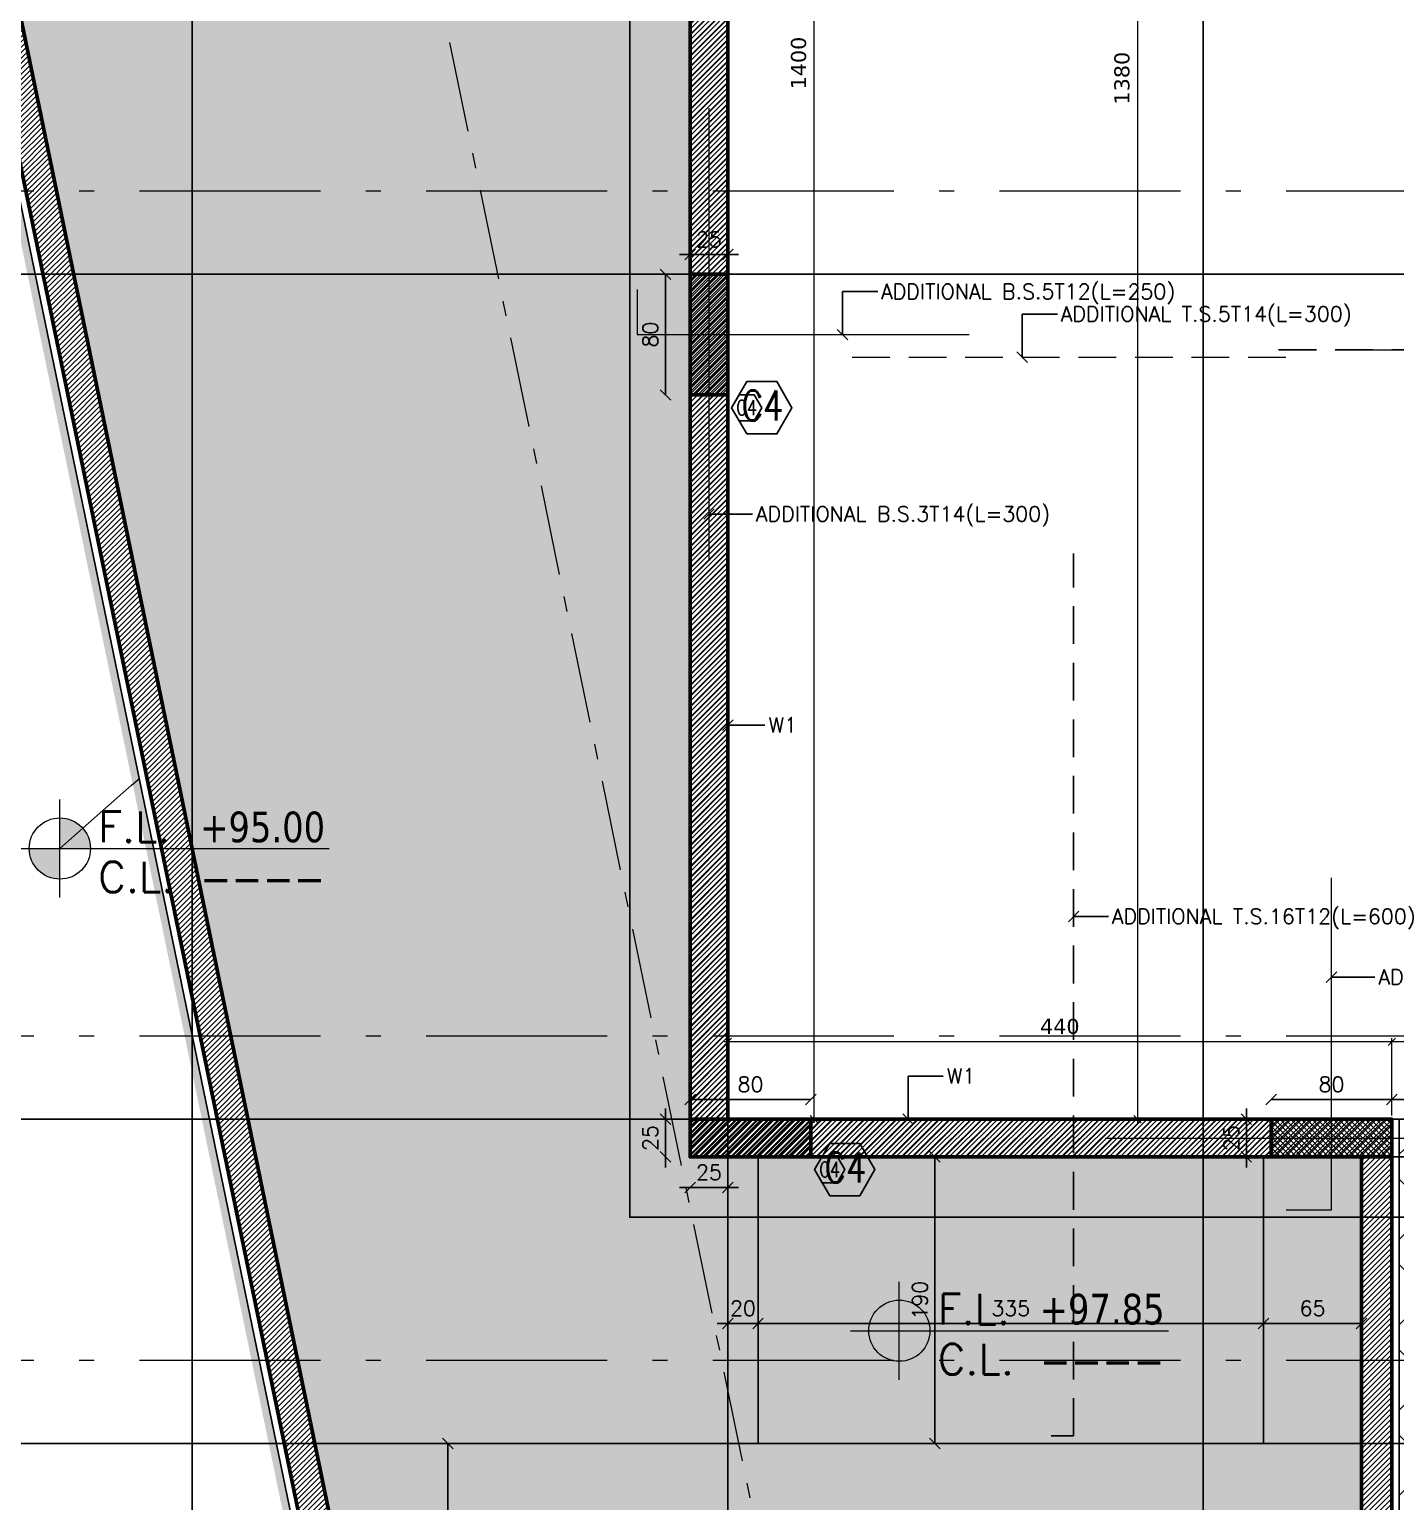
# Model space of a CAD drawing. Header units: inches. Extents: x -48 to 777, y -156 to 510.
# Drawn here: x 588.4 to 597.45, y 226.32 to 236.08 of the extents above; entities that cross this region are included whole.
import ezdxf
from ezdxf.enums import TextEntityAlignment as Align

# ---------------------------------------------------------------- set-up
doc = ezdxf.new("R2010")
doc.units = ezdxf.units.IN
doc.header["$MEASUREMENT"] = 0
doc.set_wipeout_variables(frame=1)
for name, pattern in [('ACAD_ISO10W100', [18, 12, -3, 0, -3]), ('HIDDEN', [0.375, 0.25, -0.125]), ('NUHA', [1.45, 0.75, -0.25, 0.2, -0.25])]:
    doc.linetypes.add(name, pattern=pattern)
doc.layers.get('Defpoints').update_dxf_attribs({"lineweight": 5})
for name, color, linetype, lineweight in [('A-AXIS ST', 251, 'ACAD_ISO10W100', 5), ('A-DIM', 9, 'Continuous', 5), ('A-HIDDEN', 254, 'HIDDEN', 5), ('A-LEVELS', 139, 'Continuous', 20), ('A-LIMIT LOT', 235, 'ACAD_ISO10W100', 20), ('A-PILLARS', 1, 'Continuous', 60), ('A-SIGNS1', 20, 'Continuous', 15), ('A-SIGNS2', 30, 'Continuous', 15), ('A-TEXT', 50, 'Continuous', 15), ('C-STONE', 42, 'Continuous', 30), ('H-PILLARS', 61, 'Continuous', 5), ('str-col-dimension', 6, 'Continuous', 50), ('str-raft-bottom', 1, 'Continuous', 5), ('str-raft-top', 1, 'Continuous', 5)]:
    doc.layers.add(name, color=color, linetype=linetype, lineweight=lineweight)
doc.layers.add('HH-DARK GREY', color=7, linetype='Continuous', lineweight=5, true_color=0x404040)
for name, color, linetype in [('Str-Axes', 8, 'Continuous'), ('str-basement2', 5, 'Continuous'), ('str-col-hatch', 8, 'Continuous'), ('str-COL-TAG-100', 1, 'Continuous'), ('str-COL-TAG-50', 7, 'Continuous'), ('str-columns', 3, 'Continuous'), ('str-raft', 5, 'Continuous'), ('str-slab-top', 1, 'Continuous'), ('str-sunken-slabs', 5, 'Continuous'), ('str-walls', 5, 'Continuous')]:
    doc.layers.add(name, color=color, linetype=linetype)
doc.styles.add('ROMAN', font='ROMANS.SHX')
doc.styles.add('ROMAND', font='verdana.ttf')
doc.styles.add('ROMANS', font='romans__.ttf', dxfattribs={"height": 0.14})
doc.dimstyles.new('M-1.50', dxfattribs={"dimtxt": 0.1, "dimasz": 0.05, "dimexe": 0.025, "dimexo": 0.025, "dimgap": 0.05, "dimtad": 1, "dimlfac": 100, "dimrnd": 0.5, "dimzin": 9, "dimdsep": 46, "dimtxsty": 'ROMAND', "dimblk": 'OBLIQUE', "dimcen": 1, "dimdle": 0.025, "dimclrd": 256, "dimclre": 256, "dimclrt": 2, "dimadec": 0, "dimazin": 0, "dimtfac": 0.666667, "dimtmove": 2, "dimatfit": 3, "dimfxl": 0.04, "dimtolj": 1, "dimtzin": 5, "dimlwd": -1, "dimlwe": -1, "dimarcsym": 0})
doc.dimstyles.new('structure', dxfattribs={"dimtxt": 0.1, "dimasz": 0.07, "dimexe": 0.18, "dimexo": 1, "dimgap": 0.05, "dimtad": 1, "dimdec": 1, "dimlfac": 100, "dimrnd": 0.5, "dimdsep": 46, "dimtxsty": 'ROMAN', "dimblk1": 'OBLIQUE', "dimblk2": 'OBLIQUE', "dimsah": 1, "dimcen": 0.009, "dimse1": 1, "dimse2": 1, "dimclrd": 4, "dimclre": 9, "dimclrt": 1, "dimadec": 0, "dimazin": 0, "dimtfac": 0.066667, "dimtdec": 1, "dimtix": 1, "dimtmove": 2, "dimatfit": 3, "dimldrblk": 'OBLIQUE', "dimfxl": 0.18, "dimtolj": 1, "dimarcsym": 0})

# ---------------------------------------------------------------- blocks, each defined once
blk = doc.blocks.new('_Oblique')
at = {"color": 0, "linetype": 'ByBlock', "lineweight": -2}
blk.add_line((-0.5, -0.5), (0.5, 0.5), dxfattribs=at)
blk = doc.blocks.new('*D416')
at = {"layer": 'A-DIM', "transparency": 16777216}
for p, q in [((600.9518, 229.3692), (597.4018, 229.3692)), ((597.4268, 228.8819), (597.4268, 229.3942)), ((600.9268, 228.8819), (600.9268, 229.3942))]:
    blk.add_line(p, q, dxfattribs=at)
at = {"layer": 'Defpoints', "color": 0, "transparency": 16777216}
for p in [(597.4268, 229.3692), (597.4268, 228.8569), (600.9268, 228.8569)]:
    blk.add_point(p, dxfattribs=at)
at = {"layer": 'A-DIM', "transparency": 16777216, "xscale": 0.05, "yscale": 0.05, "zscale": 0.05, "rotation": 180}
blk.add_blockref('_Oblique', (597.4268, 229.3692), dxfattribs=at)
at = {"layer": 'A-DIM', "transparency": 16777216, "xscale": 0.05, "yscale": 0.05, "zscale": 0.05}
blk.add_blockref('_Oblique', (600.9268, 229.3692), dxfattribs=at)
at = {"layer": 'A-DIM', "color": 2, "transparency": 16777216, "insert": (599.1768, 229.4712), "char_height": 0.1, "attachment_point": 5, "style": 'ROMAND'}
blk.add_mtext('\\A1;350', dxfattribs=at)
blk = doc.blocks.new('*D417')
at = {"layer": 'A-DIM', "transparency": 16777216}
for p, q in [((597.4518, 229.3692), (593.0018, 229.3692)), ((593.0268, 228.8819), (593.0268, 229.3942)), ((597.4268, 228.8819), (597.4268, 229.3942))]:
    blk.add_line(p, q, dxfattribs=at)
at = {"layer": 'Defpoints', "color": 0, "transparency": 16777216}
for p in [(593.0268, 229.3692), (593.0268, 228.8569), (597.4268, 228.8569)]:
    blk.add_point(p, dxfattribs=at)
at = {"layer": 'A-DIM', "transparency": 16777216, "xscale": 0.05, "yscale": 0.05, "zscale": 0.05, "rotation": 180}
blk.add_blockref('_Oblique', (593.0268, 229.3692), dxfattribs=at)
at = {"layer": 'A-DIM', "transparency": 16777216, "xscale": 0.05, "yscale": 0.05, "zscale": 0.05}
blk.add_blockref('_Oblique', (597.4268, 229.3692), dxfattribs=at)
at = {"layer": 'A-DIM', "color": 2, "transparency": 16777216, "insert": (595.2268, 229.4712), "char_height": 0.1, "attachment_point": 5, "style": 'ROMAND'}
blk.add_mtext('\\A1;440', dxfattribs=at)
blk = doc.blocks.new('*D418')
at = {"layer": 'A-DIM', "transparency": 16777216}
for p, q in [((593.5978, 228.8319), (593.5978, 242.8819)), ((593.0518, 242.8569), (593.6228, 242.8569)), ((593.0518, 228.8569), (593.6228, 228.8569))]:
    blk.add_line(p, q, dxfattribs=at)
at = {"layer": 'Defpoints', "color": 0, "transparency": 16777216}
for p in [(593.0268, 242.8569), (593.5978, 242.8569), (593.0268, 228.8569)]:
    blk.add_point(p, dxfattribs=at)
at = {"layer": 'A-DIM', "transparency": 16777216, "xscale": 0.05, "yscale": 0.05, "zscale": 0.05}
for p, rotation in [((593.5978, 242.8569), 90), ((593.5978, 228.8569), 270)]:
    blk.add_blockref('_Oblique', p, dxfattribs=dict(at, rotation=rotation))
at = {"layer": 'A-DIM', "color": 2, "transparency": 16777216, "insert": (593.4958, 235.8569), "char_height": 0.1, "attachment_point": 5, "rotation": 90, "style": 'ROMAND'}
blk.add_mtext('\\A1;1400', dxfattribs=at)
blk = doc.blocks.new('*D437')
at = {"layer": 'A-DIM', "transparency": 16777216}
for p, q in [((595.7412, 242.6819), (595.7412, 228.8319)), ((596.1518, 242.6569), (595.7162, 242.6569)), ((595.9129, 228.8569), (595.7162, 228.8569))]:
    blk.add_line(p, q, dxfattribs=at)
at = {"layer": 'Defpoints', "color": 0, "transparency": 16777216}
for p in [(596.1768, 242.6569), (595.7412, 228.8569), (595.9379, 228.8569)]:
    blk.add_point(p, dxfattribs=at)
at = {"layer": 'A-DIM', "transparency": 16777216, "xscale": 0.05, "yscale": 0.05, "zscale": 0.05}
for p, rotation in [((595.7412, 242.6569), 90), ((595.7412, 228.8569), 270)]:
    blk.add_blockref('_Oblique', p, dxfattribs=dict(at, rotation=rotation))
at = {"layer": 'A-DIM', "color": 2, "transparency": 16777216, "insert": (595.6389, 235.7569), "char_height": 0.1, "attachment_point": 5, "rotation": 90, "style": 'ROMAND'}
blk.add_mtext('\\A1;1380', dxfattribs=at)
blk = doc.blocks.new('GXFHGCGFCD')
at = {"layer": 'A-SIGNS1', "linetype": 'NUHA'}
h = blk.add_hatch(color=256, dxfattribs=at)
h.paths.add_polyline_path([(90.3819, 61.3301), (90.3819, 61.1701), (90.5419, 61.1701, 0.414214)])
h.paths.add_polyline_path([(90.3819, 61.1701), (90.2219, 61.1701, 0.414214), (90.3819, 61.0101)])
at = {"layer": 'A-SIGNS1'}
for p, q in [((90.3819, 60.9141), (90.3819, 61.4261)), ((90.1259, 61.1701), (91.7898, 61.1701))]:
    blk.add_line(p, q, dxfattribs=at)
blk.add_circle((90.3819, 61.1701), 0.16, dxfattribs=at)
blk = doc.blocks.new('DGXFHXFGDFD')
at = {"layer": 'A-SIGNS1'}
blk.add_blockref('GXFHGCGFCD', (0, 0), dxfattribs=at)
at = {"layer": 'A-SIGNS2', "linetype": 'NUHA', "style": 'ROMANS'}
for s, p in [('F.L.', (90.5835, 61.2031)), ('C.L.', (90.5835, 60.9413))]:
    blk.add_text(s, height=0.16, dxfattribs=at).set_placement(p)
at = {"layer": 'A-SIGNS2', "style": 'ROMANS', "width": 0.910135, "flags": 4}
for tag, p, p2 in [('NIV.FINI', (91.1159, 61.2031), (91.7898, 61.2031)), ('NIV.BETON', (91.1159, 60.9413), (91.7898, 60.9413))]:
    blk.add_attdef(tag, text='', height=0.16, dxfattribs=at).set_placement(p, p2, align=Align.FIT)
blk = doc.blocks.new('LOT 688  TOPOGRAPHIC PLAN')
at = {"layer": 'A-LEVELS', "color": 209, "linetype": 'Continuous'}
blk.add_lwpolyline([(-315990.84754, -27925.45822), (-315990.37363, -27925.03798), (-315989.89509, -27924.63812), (-315989.63887, -27924.51289), (-315989.36363, -27924.47147), (-315989.07045, -27924.50898), (-315988.76606, -27924.59567), (-315988.15115, -27924.79439), (-315987.85441, -27924.84535), (-315987.57397, -27924.82347), (-315987.3139, -27924.71456), (-315987.0728, -27924.53599), (-315986.63945, -27924.05385), (-315986.25778, -27923.53972), (-315985.91179, -27923.05221), (-315985.58565, -27922.55544), (-315985.26302, -27922.01262), (-315984.91153, -27921.46935), (-315984.70889, -27921.24231), (-315984.47953, -27921.07004), (-315984.21712, -27920.9705), (-315983.9239, -27920.93551), (-315983.29488, -27920.90163), (-315982.66807, -27920.74485), (-315982.05416, -27920.48321), (-315980.86908, -27919.86169)], dxfattribs=at)
at = {"layer": 'A-LEVELS', "linetype": 'Continuous'}
blk.add_lwpolyline([(-315986.09546, -27930.51457), (-315985.44851, -27929.43765), (-315984.75035, -27928.3945), (-315984.36561, -27927.93882), (-315983.94833, -27927.55543), (-315983.49192, -27927.26563), (-315982.98985, -27927.09052), (-315982.44218, -27927.0263), (-315981.86204, -27927.01984), (-315981.26408, -27927.01223), (-315980.66297, -27926.94453), (-315980.07337, -27926.76128), (-315979.5093, -27926.54498), (-315979.24098, -27926.50607), (-315978.98366, -27926.55534), (-315978.73556, -27926.68576), (-315978.49313, -27926.86959), (-315978.01117, -27927.28574), (-315977.76455, -27927.46215), (-315977.50946, -27927.5802), (-315977.2426, -27927.61394), (-315976.96481, -27927.56895), (-315976.39276, -27927.36561), (-315975.82575, -27927.19251)], dxfattribs=at)
at = {"layer": 'A-LIMIT LOT', "linetype": 'Continuous', "const_width": 0.1}
blk.add_lwpolyline([(-315996.80172, -27893.57917), (-315985.1164, -27950.2257), (-315970.22923, -27937.16678), (-315964.6636, -27941.43051), (-315964.08799, -27936.87852), (-315969.32038, -27930.53073), (-315969.32038, -27896.23659), (-315996.80172, -27893.57917)], dxfattribs=at)
at = {"linetype": 'Continuous'}
blk.add_wipeout([(-315996.80172, -27893.57917), (-315969.32038, -27896.23659), (-315969.32038, -27930.53073), (-315964.08799, -27936.87852), (-315964.6636, -27941.43051), (-315970.22923, -27937.16678), (-315985.1164, -27950.2257)], dxfattribs=at).dxf.layer = 'A-LIMIT LOT'
at = {"layer": 'A-HIDDEN', "linetype": 'ACAD_ISO10W100', "ltscale": 0.05}
blk.add_lwpolyline([(-315992.30527, -27900.52725), (-315983.21966, -27944.57125), (-315970.69258, -27933.58259), (-315972.32038, -27931.60779), (-315972.32038, -27902.3323)], close=True, dxfattribs=at)
at = {"layer": 'A-SIGNS1'}
ref = blk.add_blockref('DGXFHXFGDFD', (-316105.37945, -28002.97223), dxfattribs=dict(at, xscale=1.267200000000003, yscale=1.267200000000003, zscale=1.267200000000003))
ref.add_attrib('NIV.FINI', '+95.00', dxfattribs={"layer": 'A-SIGNS2', "height": 0.202752, "style": 'ROMAND', "width": 0.797031}).set_placement((-315989.91743, -27925.41562), (-315989.08946, -27925.41562), align=Align.FIT)
ref.add_attrib('NIV.BETON', '----', dxfattribs={"layer": 'A-SIGNS2', "height": 0.202752, "style": 'ROMAND', "width": 1.634557}).set_placement((-315989.91743, -27925.74739), (-315989.08946, -27925.74739), align=Align.FIT)
blk = doc.blocks.new('tags')
at = {"layer": 'str-COL-TAG-100', "color": 2}
blk.add_lwpolyline([(0.125, -0.2616), (0.325, -0.2616), (0.425, -0.0884), (0.325, 0.0848), (0.125, 0.0848), (0.025, -0.0884)], close=True, dxfattribs=at)
at = {"layer": 'str-COL-TAG-50', "color": 2}
blk.add_lwpolyline([(0.075, -0.175), (0.175, -0.175), (0.225, -0.0884), (0.175, -0.0018), (0.075, -0.0018), (0.025, -0.0884)], close=True, dxfattribs=at)
at = {"layer": 'str-COL-TAG-100', "color": 1, "style": 'ROMANS', "width": 0.699426}
blk.add_attdef('NUMBER', text='', height=0.2, dxfattribs=at).set_placement((0.0918, -0.1741), (0.3679, -0.1741), align=Align.FIT)
at = {"layer": 'str-COL-TAG-50', "color": 1, "style": 'ROMANS', "width": 0.697102}
blk.add_attdef('NUMBER', text='', height=0.1, dxfattribs=at).set_placement((0.0562, -0.1375), (0.1938, -0.1375), align=Align.FIT)
blk = doc.blocks.new('*D1477')
at = {"layer": 'Defpoints', "color": 0, "transparency": 16777216}
for p in [(596.4631, 228.8569), (596.6268, 228.8569), (596.6268, 228.6069)]:
    blk.add_point(p, dxfattribs=at)
at = {"layer": 'str-col-dimension', "color": 4, "lineweight": -2, "transparency": 16777216}
for p, q in [((596.4631, 228.8569), (596.4631, 228.9269)), ((596.4631, 228.6069), (596.4631, 228.8569)), ((596.4631, 228.6069), (596.4631, 228.5369))]:
    blk.add_line(p, q, dxfattribs=at)
at = {"layer": 'str-col-dimension', "color": 4, "lineweight": -2, "transparency": 16777216, "xscale": 0.07, "yscale": 0.07, "zscale": 0.07}
for p, rotation in [((596.4631, 228.8569), 270), ((596.4631, 228.6069), 90)]:
    blk.add_blockref('_Oblique', p, dxfattribs=dict(at, rotation=rotation))
at = {"layer": 'str-col-dimension', "color": 1, "transparency": 16777216, "insert": (596.3631, 228.7319), "char_height": 0.1, "attachment_point": 5, "rotation": 90, "style": 'ROMAN'}
blk.add_mtext('\\A1;25', dxfattribs=at)
blk = doc.blocks.new('*D1478')
at = {"layer": 'Defpoints', "color": 0, "transparency": 16777216}
for p in [(597.4268, 228.9877), (596.6268, 228.8569), (597.4268, 228.8569)]:
    blk.add_point(p, dxfattribs=at)
at = {"layer": 'str-col-dimension', "color": 4, "lineweight": -2, "transparency": 16777216}
blk.add_line((596.6268, 228.9877), (597.4268, 228.9877), dxfattribs=at)
at = {"layer": 'str-col-dimension', "color": 4, "lineweight": -2, "transparency": 16777216, "xscale": 0.07, "yscale": 0.07, "zscale": 0.07, "rotation": 180}
blk.add_blockref('_Oblique', (596.6268, 228.9877), dxfattribs=at)
at = {"layer": 'str-col-dimension', "color": 4, "lineweight": -2, "transparency": 16777216, "xscale": 0.07, "yscale": 0.07, "zscale": 0.07}
blk.add_blockref('_Oblique', (597.4268, 228.9877), dxfattribs=at)
at = {"layer": 'str-col-dimension', "color": 1, "transparency": 16777216, "insert": (597.0268, 229.0877), "char_height": 0.1, "attachment_point": 5, "style": 'ROMAN'}
blk.add_mtext('\\A1;80', dxfattribs=at)
blk = doc.blocks.new('*D1479')
at = {"layer": 'Defpoints', "color": 0, "transparency": 16777216}
for p in [(598.1768, 228.9877), (597.4268, 228.8569), (598.1768, 228.8569)]:
    blk.add_point(p, dxfattribs=at)
at = {"layer": 'str-col-dimension', "color": 4, "lineweight": -2, "transparency": 16777216}
blk.add_line((597.4268, 228.9877), (598.1768, 228.9877), dxfattribs=at)
at = {"layer": 'str-col-dimension', "color": 4, "lineweight": -2, "transparency": 16777216, "xscale": 0.07, "yscale": 0.07, "zscale": 0.07, "rotation": 180}
blk.add_blockref('_Oblique', (597.4268, 228.9877), dxfattribs=at)
at = {"layer": 'str-col-dimension', "color": 4, "lineweight": -2, "transparency": 16777216, "xscale": 0.07, "yscale": 0.07, "zscale": 0.07}
blk.add_blockref('_Oblique', (598.1768, 228.9877), dxfattribs=at)
at = {"layer": 'str-col-dimension', "color": 1, "transparency": 16777216, "insert": (597.8018, 229.0877), "char_height": 0.1, "attachment_point": 5, "style": 'ROMAN'}
blk.add_mtext('\\A1;75', dxfattribs=at)
blk = doc.blocks.new('*D1480')
at = {"layer": 'Defpoints', "color": 0, "transparency": 16777216}
for p in [(592.6131, 228.8569), (592.7768, 228.8569), (592.7768, 228.6069)]:
    blk.add_point(p, dxfattribs=at)
at = {"layer": 'str-col-dimension', "color": 4, "lineweight": -2, "transparency": 16777216}
for p, q in [((592.6131, 228.8569), (592.6131, 228.9269)), ((592.6131, 228.6069), (592.6131, 228.8569)), ((592.6131, 228.6069), (592.6131, 228.5369))]:
    blk.add_line(p, q, dxfattribs=at)
at = {"layer": 'str-col-dimension', "color": 4, "lineweight": -2, "transparency": 16777216, "xscale": 0.07, "yscale": 0.07, "zscale": 0.07}
for p, rotation in [((592.6131, 228.8569), 270), ((592.6131, 228.6069), 90)]:
    blk.add_blockref('_Oblique', p, dxfattribs=dict(at, rotation=rotation))
at = {"layer": 'str-col-dimension', "color": 1, "transparency": 16777216, "insert": (592.5131, 228.7319), "char_height": 0.1, "attachment_point": 5, "rotation": 90, "style": 'ROMAN'}
blk.add_mtext('\\A1;25', dxfattribs=at)
blk = doc.blocks.new('*D1481')
at = {"layer": 'Defpoints', "color": 0, "transparency": 16777216}
for p in [(593.5768, 228.9877), (592.7768, 228.8569), (593.5768, 228.8569)]:
    blk.add_point(p, dxfattribs=at)
at = {"layer": 'str-col-dimension', "color": 4, "lineweight": -2, "transparency": 16777216}
blk.add_line((592.7768, 228.9877), (593.5768, 228.9877), dxfattribs=at)
at = {"layer": 'str-col-dimension', "color": 4, "lineweight": -2, "transparency": 16777216, "xscale": 0.07, "yscale": 0.07, "zscale": 0.07, "rotation": 180}
blk.add_blockref('_Oblique', (592.7768, 228.9877), dxfattribs=at)
at = {"layer": 'str-col-dimension', "color": 4, "lineweight": -2, "transparency": 16777216, "xscale": 0.07, "yscale": 0.07, "zscale": 0.07}
blk.add_blockref('_Oblique', (593.5768, 228.9877), dxfattribs=at)
at = {"layer": 'str-col-dimension', "color": 1, "transparency": 16777216, "insert": (593.1768, 229.0877), "char_height": 0.1, "attachment_point": 5, "style": 'ROMAN'}
blk.add_mtext('\\A1;80', dxfattribs=at)
blk = doc.blocks.new('*D1519')
at = {"layer": 'Defpoints', "color": 0, "transparency": 16777216}
for p in [(592.6131, 234.4569), (592.7768, 234.4569), (592.7768, 233.6569)]:
    blk.add_point(p, dxfattribs=at)
at = {"layer": 'str-col-dimension', "color": 4, "lineweight": -2, "transparency": 16777216}
blk.add_line((592.6131, 233.6569), (592.6131, 234.4569), dxfattribs=at)
at = {"layer": 'str-col-dimension', "color": 4, "lineweight": -2, "transparency": 16777216, "xscale": 0.07, "yscale": 0.07, "zscale": 0.07}
for p, rotation in [((592.6131, 234.4569), 90), ((592.6131, 233.6569), 270)]:
    blk.add_blockref('_Oblique', p, dxfattribs=dict(at, rotation=rotation))
at = {"layer": 'str-col-dimension', "color": 1, "transparency": 16777216, "insert": (592.5131, 234.0569), "char_height": 0.1, "attachment_point": 5, "rotation": 90, "style": 'ROMAN'}
blk.add_mtext('\\A1;80', dxfattribs=at)
blk = doc.blocks.new('*D1520')
at = {"layer": 'Defpoints', "color": 0, "transparency": 16777216}
for p in [(593.0268, 234.5877), (592.7768, 234.4569), (593.0268, 234.4569)]:
    blk.add_point(p, dxfattribs=at)
at = {"layer": 'str-col-dimension', "color": 4, "lineweight": -2, "transparency": 16777216}
for p, q in [((592.7768, 234.5877), (592.7068, 234.5877)), ((592.7768, 234.5877), (593.0268, 234.5877)), ((593.0268, 234.5877), (593.0968, 234.5877))]:
    blk.add_line(p, q, dxfattribs=at)
at = {"layer": 'str-col-dimension', "color": 4, "lineweight": -2, "transparency": 16777216, "xscale": 0.07, "yscale": 0.07, "zscale": 0.07}
blk.add_blockref('_Oblique', (592.7768, 234.5877), dxfattribs=at)
at = {"layer": 'str-col-dimension', "color": 4, "lineweight": -2, "transparency": 16777216, "xscale": 0.07, "yscale": 0.07, "zscale": 0.07, "rotation": 180}
blk.add_blockref('_Oblique', (593.0268, 234.5877), dxfattribs=at)
at = {"layer": 'str-col-dimension', "color": 1, "transparency": 16777216, "insert": (592.9018, 234.6877), "char_height": 0.1, "attachment_point": 5, "style": 'ROMAN'}
blk.add_mtext('\\A1;25', dxfattribs=at)
blk = doc.blocks.new('*D1549')
at = {"layer": 'Defpoints', "color": 0, "transparency": 16777216}
for p in [(592.7768, 228.6069), (593.0268, 228.6069), (593.0268, 228.4038)]:
    blk.add_point(p, dxfattribs=at)
at = {"layer": 'str-col-dimension', "color": 4, "lineweight": -2, "transparency": 16777216}
for p, q in [((592.7768, 228.4038), (592.7068, 228.4038)), ((592.7768, 228.4038), (593.0268, 228.4038)), ((593.0268, 228.4038), (593.0968, 228.4038))]:
    blk.add_line(p, q, dxfattribs=at)
at = {"layer": 'str-col-dimension', "color": 4, "lineweight": -2, "transparency": 16777216, "xscale": 0.07, "yscale": 0.07, "zscale": 0.07}
blk.add_blockref('_Oblique', (592.7768, 228.4038), dxfattribs=at)
at = {"layer": 'str-col-dimension', "color": 4, "lineweight": -2, "transparency": 16777216, "xscale": 0.07, "yscale": 0.07, "zscale": 0.07, "rotation": 180}
blk.add_blockref('_Oblique', (593.0268, 228.4038), dxfattribs=at)
at = {"layer": 'str-col-dimension', "color": 1, "transparency": 16777216, "insert": (592.9018, 228.5038), "char_height": 0.1, "attachment_point": 5, "style": 'ROMAN'}
blk.add_mtext('\\A1;25', dxfattribs=at)
blk = doc.blocks.new('*D1658')
at = {"layer": 'Defpoints', "color": 0, "transparency": 16777216}
for p in [(593.0268, 227.5029), (593.0268, 227.5029), (593.2268, 227.5029)]:
    blk.add_point(p, dxfattribs=at)
at = {"layer": 'str-sunken-slabs', "color": 4, "lineweight": -2, "transparency": 16777216}
for p, q in [((593.0268, 227.5029), (592.9568, 227.5029)), ((593.2268, 227.5029), (593.0268, 227.5029)), ((593.2268, 227.5029), (593.2968, 227.5029))]:
    blk.add_line(p, q, dxfattribs=at)
at = {"layer": 'str-sunken-slabs', "color": 4, "lineweight": -2, "transparency": 16777216, "xscale": 0.07, "yscale": 0.07, "zscale": 0.07}
for p, rotation in [((593.0268, 227.5029), 8.142219984546603e-12), ((593.2268, 227.5029), 180.0000000000082)]:
    blk.add_blockref('_Oblique', p, dxfattribs=dict(at, rotation=rotation))
at = {"layer": 'str-sunken-slabs', "color": 1, "transparency": 16777216, "insert": (593.1268, 227.6029), "char_height": 0.1, "attachment_point": 5, "style": 'ROMAN'}
blk.add_mtext('\\A1;20', dxfattribs=at)
blk = doc.blocks.new('*D1659')
at = {"layer": 'Defpoints', "color": 0, "transparency": 16777216}
for p in [(593.2268, 227.5029), (596.5768, 227.5029), (596.5768, 227.5029)]:
    blk.add_point(p, dxfattribs=at)
at = {"layer": 'str-sunken-slabs', "color": 4, "lineweight": -2, "transparency": 16777216}
blk.add_line((593.2268, 227.5029), (596.5768, 227.5029), dxfattribs=at)
at = {"layer": 'str-sunken-slabs', "color": 4, "lineweight": -2, "transparency": 16777216, "xscale": 0.07, "yscale": 0.07, "zscale": 0.07, "rotation": 180}
blk.add_blockref('_Oblique', (593.2268, 227.5029), dxfattribs=at)
at = {"layer": 'str-sunken-slabs', "color": 4, "lineweight": -2, "transparency": 16777216, "xscale": 0.07, "yscale": 0.07, "zscale": 0.07}
blk.add_blockref('_Oblique', (596.5768, 227.5029), dxfattribs=at)
at = {"layer": 'str-sunken-slabs', "color": 1, "transparency": 16777216, "insert": (594.9018, 227.6029), "char_height": 0.1, "attachment_point": 5, "style": 'ROMAN'}
blk.add_mtext('\\A1;335', dxfattribs=at)
blk = doc.blocks.new('*D1660')
at = {"layer": 'Defpoints', "color": 0, "transparency": 16777216}
for p in [(596.5768, 227.5029), (597.2268, 227.5029), (597.2268, 227.5029)]:
    blk.add_point(p, dxfattribs=at)
at = {"layer": 'str-sunken-slabs', "color": 4, "lineweight": -2, "transparency": 16777216}
blk.add_line((596.5768, 227.5029), (597.2268, 227.5029), dxfattribs=at)
at = {"layer": 'str-sunken-slabs', "color": 4, "lineweight": -2, "transparency": 16777216, "xscale": 0.07, "yscale": 0.07, "zscale": 0.07, "rotation": 180}
blk.add_blockref('_Oblique', (596.5768, 227.5029), dxfattribs=at)
at = {"layer": 'str-sunken-slabs', "color": 4, "lineweight": -2, "transparency": 16777216, "xscale": 0.07, "yscale": 0.07, "zscale": 0.07}
blk.add_blockref('_Oblique', (597.2268, 227.5029), dxfattribs=at)
at = {"layer": 'str-sunken-slabs', "color": 1, "transparency": 16777216, "insert": (596.9018, 227.6029), "char_height": 0.1, "attachment_point": 5, "style": 'ROMAN'}
blk.add_mtext('\\A1;65', dxfattribs=at)
blk = doc.blocks.new('*D2005')
at = {"layer": 'Defpoints', "color": 0, "transparency": 16777216}
for p in [(591.1703, 226.7069), (591.1703, 224.9069), (591.1703, 224.9069)]:
    blk.add_point(p, dxfattribs=at)
at = {"layer": 'str-col-dimension', "color": 4, "lineweight": -2, "transparency": 16777216}
blk.add_line((591.1703, 226.7069), (591.1703, 224.9069), dxfattribs=at)
at = {"layer": 'str-col-dimension', "color": 4, "lineweight": -2, "transparency": 16777216, "xscale": 0.07, "yscale": 0.07, "zscale": 0.07}
for p, rotation in [((591.1703, 226.7069), 90), ((591.1703, 224.9069), 270)]:
    blk.add_blockref('_Oblique', p, dxfattribs=dict(at, rotation=rotation))
at = {"layer": 'str-col-dimension', "color": 1, "transparency": 16777216, "insert": (591.0703, 225.8069), "char_height": 0.1, "attachment_point": 5, "rotation": 90, "style": 'ROMAN'}
blk.add_mtext('\\A1;180', dxfattribs=at)
blk = doc.blocks.new('*D2518')
at = {"layer": 'Defpoints', "color": 0, "transparency": 16777216}
for p in [(594.3991, 228.6069), (594.3991, 226.7069), (594.3991, 226.7069)]:
    blk.add_point(p, dxfattribs=at)
at = {"layer": 'str-basement2', "color": 4, "lineweight": -2, "transparency": 16777216}
blk.add_line((594.3991, 228.6069), (594.3991, 226.7069), dxfattribs=at)
at = {"layer": 'str-basement2', "color": 4, "lineweight": -2, "transparency": 16777216, "xscale": 0.07, "yscale": 0.07, "zscale": 0.07}
for p, rotation in [((594.3991, 228.6069), 90), ((594.3991, 226.7069), 270)]:
    blk.add_blockref('_Oblique', p, dxfattribs=dict(at, rotation=rotation))
at = {"layer": 'str-basement2', "color": 1, "transparency": 16777216, "insert": (594.2991, 227.6569), "char_height": 0.1, "attachment_point": 5, "rotation": 90, "style": 'ROMAN'}
blk.add_mtext('\\A1;190', dxfattribs=at)

msp = doc.modelspace()

# ---------------------------------------------------------------- block references
at = {"layer": 'A-TEXT'}
msp.add_blockref('LOT 688  TOPOGRAPHIC PLAN', (316579.44716, 28156.10823), dxfattribs=at)

# ---------------------------------------------------------------- next in the draw order: hatches: boundary and pattern name
at = {"layer": 'H-PILLARS'}
h = msp.add_hatch(dxfattribs=at)
h.set_pattern_fill('ANSI31', color=256, scale=0.2)
h.set_pattern_definition([(45, (-242.491753, -76.210882), (-0.0176776695, 0.0176776695), [])])
h.paths.add_polyline_path([(582.69753, 262.52402), (590.49863, 224.70688), (597.42678, 224.70688), (597.42678, 228.60688), (597.22678, 228.60688), (597.22678, 224.90688), (590.66159, 224.90688), (582.9059, 262.50387)])
h = msp.add_hatch(dxfattribs=at)
h.set_pattern_fill('ANSI31', color=256, scale=0.2)
h.set_pattern_definition([(45, (0, 99), (-0.0176776695, 0.0176776695), [])])
edge = h.paths.add_edge_path()
edge.add_line((589.47678, 253.80841), (589.72678, 253.80848))
edge.add_line((589.72678, 253.80848), (589.72662, 247.55845))
edge.add_line((589.72662, 247.55845), (590.22678, 247.55845))
edge.add_line((590.22678, 247.55845), (590.22678, 242.30688))
edge.add_line((590.22678, 242.30688), (593.02678, 242.30688))
edge.add_line((593.02678, 242.30688), (593.02678, 228.85688))
edge.add_line((593.02678, 228.85688), (597.42678, 228.85688))
edge.add_line((597.42678, 228.85688), (597.42678, 228.60688))
edge.add_line((597.42678, 228.60688), (592.77678, 228.60688))
edge.add_line((592.77678, 228.60688), (592.77678, 242.05688))
edge.add_line((592.77678, 242.05688), (589.97678, 242.05688))
edge.add_line((589.97678, 242.05688), (589.97678, 247.30845))
edge.add_line((589.97678, 247.30845), (589.47678, 247.30845))
edge.add_line((589.47678, 247.30845), (589.47678, 254.05845))
at = {"layer": 'H-PILLARS', "linetype": 'Continuous'}
h = msp.add_hatch(dxfattribs=at)
h.set_pattern_fill('ANSI31', color=256, scale=0.2)
h.set_pattern_definition([(45, (54.527274, -76.36929), (-0.0176776695, 0.0176776695), [])])
h.paths.add_polyline_path([(593.02678, 233.65688), (592.77678, 233.65688), (592.77678, 234.45688), (593.02678, 234.45688)])
h = msp.add_hatch(dxfattribs=at)
h.set_pattern_fill('ANSI31', color=256, scale=0.2)
h.set_pattern_definition([(45, (54.527274, -76.21929), (-0.0176776695, 0.0176776695), [])])
h.paths.add_polyline_path([(592.77678, 228.85688), (592.77678, 228.60688), (593.57678, 228.60688), (593.57678, 228.85688)])
at = {"layer": 'H-PILLARS'}
h = msp.add_hatch(dxfattribs=at)
h.set_pattern_fill('ANSI31', color=256, scale=0.2, angle=90)
h.set_pattern_definition([(135, (-143.491753, -76.210882), (-0.0176776695, -0.0176776695), [])])
h.paths.add_polyline_path([(597.42678, 228.85688), (597.42678, 228.60688), (596.62678, 228.60688), (596.62678, 228.85688)])
at = {"layer": 'HH-DARK GREY'}
h = msp.add_hatch(dxfattribs=at)
h.set_pattern_fill('EARTH', color=256, scale=2)
h.set_pattern_definition([(0, (-242.49175, -75.7109), (0.5, 0.5), [0.5, -0.5]), (0, (-242.49175, -75.5234), (0.5, 0.5), [0.5, -0.5]), (0, (-242.49175, -75.3359), (0.5, 0.5), [0.5, -0.5]), (90, (-242.42925, -75.2734), (-0.5, 0.5), [0.5, -0.5]), (90, (-242.24175, -75.2734), (-0.5, 0.5), [0.5, -0.5]), (90, (-242.05425, -75.2734), (-0.5, 0.5), [0.5, -0.5])])
edge = h.paths.add_edge_path()
edge.add_line((589.47678, 254.05845), (589.47678, 247.30845))
edge.add_line((589.47678, 247.30845), (589.97678, 247.30845))
edge.add_line((589.97678, 247.30845), (589.97678, 242.05688))
edge.add_line((589.97678, 242.05688), (592.77678, 242.05688))
edge.add_line((592.77678, 242.05688), (592.77678, 228.60688))
edge.add_line((592.77678, 228.60688), (597.22678, 228.60688))
edge.add_line((597.22678, 228.60688), (597.22678, 224.90688))
edge.add_line((597.22678, 224.90688), (590.66159, 224.90688))
edge.add_line((590.66159, 224.90688), (582.9059, 262.50387))
edge.add_line((582.9059, 262.50387), (609.87678, 259.89581))
edge.add_line((609.87678, 259.89581), (609.87678, 225.48774))
edge.add_line((609.87678, 225.48774), (610.35557, 224.90688))
edge.add_line((610.35557, 224.90688), (604.37678, 224.90688))
edge.add_arc((604.37678, 228.15688), 3.25, 180, 270, ccw=False)
edge.add_line((601.12678, 228.15688), (601.12678, 228.60688))
edge.add_line((601.12678, 228.60688), (605.57678, 228.60688))
edge.add_line((605.57678, 228.60688), (605.57678, 242.05688))
edge.add_line((605.57678, 242.05688), (607.12678, 242.05688))
edge.add_line((607.12678, 242.05688), (607.12678, 246.60861))
edge.add_line((607.12678, 246.60861), (605.42678, 246.60861))
edge.add_line((605.42678, 246.60861), (605.4268, 253.65849))
edge.add_line((605.4268, 253.65849), (606.67686, 253.65849))
edge.add_line((606.67686, 253.65849), (606.6768, 257.80831))
edge.add_line((606.6768, 257.80831), (589.47678, 257.80848))
edge.add_line((589.47678, 257.80848), (589.47671, 254.08973))
edge.add_line((589.47671, 254.08973), (589.47678, 254.05845))
h = msp.add_hatch(dxfattribs=at)
h.set_pattern_fill('AR-HBONE', color=256, scale=0.1)
h.set_pattern_definition([(45, (594, 99), (4e-17, 0.5656854), [1.2, -0.4]), (135, (594.28284, 99.28284), (4e-17, 0.5656854), [1.2, -0.4])])
edge = h.paths.add_edge_path()
edge.add_line((600.87678, 228.15688), (600.87678, 228.65688))
edge.add_line((600.87678, 228.65688), (597.47678, 228.65688))
edge.add_line((597.47678, 228.65688), (597.47678, 224.65688))
edge.add_line((597.47678, 224.65688), (590.61105, 224.65688))
edge.add_line((590.61105, 224.65688), (594.4256, 206.16525))
edge.add_line((594.4256, 206.16525), (604.70094, 215.17871))
edge.add_arc((609.21052, 219.135), 5.99904, 131.596573, 221.260764, ccw=False)
edge.add_line((605.22787, 223.62131), (606.40842, 224.65688))
edge.add_line((606.40842, 224.65688), (604.37678, 224.65688))
edge.add_arc((604.37678, 228.15688), 3.5, 179.999981, 270.000019, ccw=False)
at = {"layer": 'str-col-hatch'}
h = msp.add_hatch(dxfattribs=at)
h.set_pattern_fill('ANSI31', color=256, scale=0.4)
h.set_pattern_definition([(45, (-103.35302, 182.947635), (-0.035355339, 0.035355339), [])])
h.paths.add_polyline_path([(592.77678, 234.45688), (592.77678, 233.65688), (593.02678, 233.65688), (593.02678, 234.45688)])
h = msp.add_hatch(dxfattribs=at)
h.set_pattern_fill('ANSI31', color=256, scale=0.4)
h.set_pattern_definition([(45, (-102.80302, 177.897635), (-0.035355339, 0.035355339), [])])
h.paths.add_polyline_path([(592.77678, 228.85688), (592.77678, 228.60688), (593.57678, 228.60688), (593.57678, 228.85688)])
h = msp.add_hatch(dxfattribs=at)
h.set_pattern_fill('ANSI31', color=256, scale=0.4)
h.set_pattern_definition([(45, (-98.95302, 177.897635), (-0.035355339, 0.035355339), [])])
h.paths.add_polyline_path([(596.62678, 228.85688), (596.62678, 228.60688), (597.42678, 228.60688), (597.42678, 228.85688)])
at = {"layer": 'str-walls'}
h = msp.add_hatch(dxfattribs=at)
h.set_pattern_fill('ANSI31', color=8, scale=0.4)
h.paths.add_polyline_path([(589.47678, 251.55845), (589.72672, 251.55845), (589.72678, 253.80848), (589.47678, 253.80841)])
h.paths.add_polyline_path([(589.47678, 247.55845), (589.72662, 247.55845), (589.7267, 250.75845), (589.47678, 250.75845)])
h.paths.add_polyline_path([(589.97678, 242.85688), (590.22678, 242.85688), (590.22678, 247.30845), (589.97678, 247.30845)])
h.paths.add_polyline_path([(592.77678, 242.05688), (592.77678, 242.30688), (590.22678, 242.30688), (590.22678, 242.05688)])
h.paths.add_polyline_path([(592.77678, 239.85688), (593.02678, 239.85688), (593.02678, 242.05688), (592.77678, 242.05688)])
h.paths.add_polyline_path([(592.77678, 234.45688), (593.02678, 234.45688), (593.02678, 239.05688), (592.77678, 239.05688)])
h.paths.add_polyline_path([(592.77678, 228.85688), (593.02678, 228.85688), (593.02678, 233.65688), (592.77678, 233.65688)])
h.paths.add_polyline_path([(596.62678, 228.60688), (596.62678, 228.85688), (593.57678, 228.85688), (593.57678, 228.60688)])

# ---------------------------------------------------------------- next in the draw order: linework, layer by layer
at = {"layer": 'A-AXIS ST', "ltscale": 0.1}
for p, q in [((589.47678, 221.25688), (589.47678, 260.35831)), ((593.02678, 221.25688), (593.02678, 260.35831)), ((596.17678, 221.25688), (596.17678, 260.35831)), ((613.12678, 235.00688), (583.32678, 235.00688)), ((613.12678, 229.40688), (583.32678, 229.40688)), ((613.12678, 227.25688), (583.32678, 227.25688))]:
    msp.add_line(p, q, dxfattribs=at)
at = {"layer": 'A-PILLARS'}
for points in [[(582.69753, 262.52402), (590.49863, 224.70688), (597.42678, 224.70688), (597.42678, 228.60688), (597.22678, 228.60688), (597.22678, 224.90688), (590.66159, 224.90688), (582.9059, 262.50387)], [(593.02678, 233.65688), (592.77678, 233.65688), (592.77678, 234.45688), (593.02678, 234.45688)], [(592.77678, 228.85688), (592.77678, 228.60688), (593.57678, 228.60688), (593.57678, 228.85688)], [(597.42678, 228.85688), (597.42678, 228.60688), (596.62678, 228.60688), (596.62678, 228.85688)]]:
    msp.add_lwpolyline(points, close=True, dxfattribs=at)
for points in [[(589.47678, 254.05845), (589.47678, 247.30845), (589.97678, 247.30845), (589.97678, 242.05688), (592.77678, 242.05688), (592.77678, 228.60688), (597.22678, 228.60688), (597.22678, 224.90688), (590.66159, 224.90688), (582.9059, 262.50387)], [(589.47678, 253.80841), (589.72678, 253.80848), (589.72662, 247.55845), (590.22678, 247.55845), (590.22678, 242.30688), (593.02678, 242.30688), (593.02678, 228.85688), (597.42678, 228.85688), (597.42678, 228.60688), (592.77678, 228.60688), (592.77678, 242.05688), (589.97678, 242.05688), (589.97678, 247.30845), (589.47678, 247.30845), (589.47678, 254.05845)]]:
    msp.add_lwpolyline(points, dxfattribs=at)
at = {"layer": 'C-STONE'}
msp.add_lwpolyline([(582.64544, 262.52905), (590.45789, 224.65688), (597.47678, 224.65688), (597.47678, 228.85688), (597.42678, 228.85688)], dxfattribs=at)
at = {"layer": 'HH-DARK GREY'}
msp.add_lwpolyline([(605.57678, 242.05688), (607.12678, 242.05688), (607.12678, 246.60861), (605.42678, 246.60861), (605.4268, 253.80845), (605.4268, 253.80845), (605.4268, 254.05845), (589.47678, 254.05845), (589.47678, 247.30845), (589.97678, 247.30845), (589.97678, 242.05688), (592.77678, 242.05688), (592.77678, 228.60688), (597.22678, 228.60688), (597.47678, 228.60688), (597.47678, 225.95688), (601.65465, 225.95688, -0.1715835), (600.87678, 228.15688), (600.87678, 228.60688), (601.12678, 228.60688), (605.57678, 228.60688)], format="xyb", close=True, dxfattribs=at)
msp.add_lwpolyline([(597.17682, 253.80831), (589.72663, 253.80831), (589.72665, 247.55845), (590.22678, 247.55845), (590.22678, 242.30688), (593.02678, 242.30688), (593.02678, 228.85688), (605.32678, 228.85688), (605.32678, 242.30688), (606.87678, 242.30688), (606.87678, 246.35845), (605.17678, 246.35845), (605.17679, 247.35847), (600.81679, 247.35847), (600.81678, 247.35849), (600.17678, 247.35849), (600.17678, 242.65688), (596.17679, 242.65688), (596.17677, 247.55845), (597.17682, 247.55845)], close=True, dxfattribs=at)
at = {"layer": 'Str-Axes', "ltscale": 0.1}
for p, q in [((589.47678, 221.25688), (589.47678, 260.35831)), ((593.02678, 221.25688), (593.02678, 260.35831)), ((596.17678, 221.25688), (596.17678, 260.35831)), ((611.62657, 234.45688), (583.32678, 234.45688)), ((611.62657, 228.85688), (583.32678, 228.85688)), ((611.62657, 226.70688), (583.32678, 226.70688))]:
    msp.add_line(p, q, dxfattribs=at)
at = {"layer": 'str-basement2'}
for points in [[(589.47678, 257.80848), (589.47678, 247.30845), (589.97678, 247.30845), (589.97678, 242.05688), (592.77678, 242.05688), (592.77678, 228.60688), (605.57678, 228.60688), (605.57678, 242.05688), (607.12678, 242.05688), (607.12678, 246.60861), (605.42678, 246.60862), (605.4268, 253.65849), (606.67686, 253.65849), (606.6768, 257.80831)], [(596.57678, 228.55688), (596.57678, 228.60688), (593.22678, 228.60688), (593.22678, 226.70688), (596.57678, 226.70688)]]:
    msp.add_lwpolyline(points, close=True, dxfattribs=at)
at = {"layer": 'str-columns'}
for points in [[(592.77678, 233.65688), (593.02678, 233.65688), (593.02678, 234.45688), (592.77678, 234.45688)], [(593.57678, 228.60688), (593.57678, 228.85688), (592.77678, 228.85688), (592.77678, 228.60688)], [(597.42678, 228.60688), (597.42678, 228.85688), (596.62678, 228.85688), (596.62678, 228.60688)]]:
    msp.add_lwpolyline(points, close=True, dxfattribs=at)
at = {"layer": 'str-raft'}
msp.add_lwpolyline([(589.07678, 258.20848), (589.07678, 246.90845), (589.57678, 246.90845), (589.57678, 241.65688), (592.37678, 241.65688), (592.37678, 228.20688), (605.97678, 228.20688), (605.97678, 241.65688), (607.52678, 241.65688), (607.52678, 247.00861), (605.82678, 247.00862), (605.8268, 253.25849), (607.07687, 253.25849), (607.07679, 258.2083)], close=True, dxfattribs=at)
at = {"layer": 'str-raft-bottom'}
for p, q in [((592.90178, 232.55688), (592.90178, 235.55688)), ((597.17678, 233.95688), (601.17678, 233.95688)), ((595.52678, 228.73188), (598.52678, 228.73188))]:
    msp.add_line(p, q, dxfattribs=at)
for points in [[(592.42678, 234.35688), (592.42678, 234.05688), (594.62678, 234.05688)], [(596.72678, 228.25688), (597.02678, 228.25688), (597.02678, 230.45688)]]:
    msp.add_lwpolyline(points, dxfattribs=at)
at = {"layer": 'str-raft-top', "linetype": 'HIDDEN'}
msp.add_line((593.85013, 233.90823), (596.85013, 233.90823), dxfattribs=at)
at = {"layer": 'str-slab-top', "linetype": 'HIDDEN'}
msp.add_line((596.67678, 233.95688), (601.67678, 233.95688), dxfattribs=at)
msp.add_lwpolyline([(595.16844, 226.75688), (595.31844, 226.75688), (595.31844, 232.60688)], dxfattribs=at)
at = {"layer": 'str-walls'}
msp.add_lwpolyline([(589.47678, 253.80845), (589.72678, 253.80845), (589.72662, 247.55845), (590.22678, 247.55845), (590.22678, 242.30688), (593.02678, 242.30688), (593.02678, 228.85688), (596.62678, 228.85688), (596.62678, 228.60688), (592.77678, 228.60688), (592.77678, 242.05688), (589.97678, 242.05688), (589.97678, 247.30845), (589.47678, 247.30845), (589.47678, 253.80845)], dxfattribs=at)

# ---------------------------------------------------------------- next in the draw order: block references
at = {"layer": 'A-SIGNS1'}
ref = msp.add_blockref('DGXFHXFGDFD', (479.63121, 149.93978), dxfattribs=dict(at, xscale=1.267200000000003, yscale=1.267200000000003, zscale=1.267200000000003))
ref.add_attrib('NIV.FINI', '+97.85', dxfattribs={"layer": 'A-SIGNS2', "height": 0.202752, "style": 'ROMAND', "width": 0.797031}).set_placement((595.09323, 227.4964), (595.92119, 227.4964), align=Align.FIT)
ref.add_attrib('NIV.BETON', '----', dxfattribs={"layer": 'A-SIGNS2', "height": 0.202752, "style": 'ROMAND', "width": 1.634557}).set_placement((595.09323, 227.16463), (595.92119, 227.16463), align=Align.FIT)
at = {"layer": 'str-columns'}
ref = msp.add_blockref('tags', (593.02678, 233.66073), dxfattribs=at)
ref.add_attrib('NUMBER', 'C4', dxfattribs={"layer": 'str-COL-TAG-50', "color": 1, "height": 0.1, "style": 'ROMANS', "width": 0.63631}).set_placement((593.08297, 233.52323), (593.22056, 233.52323), align=Align.FIT)
ref.add_attrib('NUMBER', 'C4', dxfattribs={"layer": 'str-COL-TAG-100', "color": 1, "height": 0.2, "style": 'ROMANS', "width": 0.638431}).set_placement((593.11862, 233.48667), (593.39471, 233.48667), align=Align.FIT)
ref = msp.add_blockref('tags', (593.57678, 228.61073), dxfattribs=at)
ref.add_attrib('NUMBER', 'C4', dxfattribs={"layer": 'str-COL-TAG-50', "color": 1, "height": 0.1, "style": 'ROMANS', "width": 0.63631}).set_placement((593.63297, 228.47323), (593.77056, 228.47323), align=Align.FIT)
ref.add_attrib('NUMBER', 'C4', dxfattribs={"layer": 'str-COL-TAG-100', "color": 1, "height": 0.2, "style": 'ROMANS', "width": 0.638431}).set_placement((593.66862, 228.43667), (593.94471, 228.43667), align=Align.FIT)

# ---------------------------------------------------------------- next in the draw order: texts
at = {"layer": 'str-columns', "color": 1, "style": 'ROMAN'}
for p in [(593.29734, 231.41942), (594.47917, 229.09316)]:
    msp.add_text('W1', height=0.1, dxfattribs=at).set_placement(p)
at = {"layer": 'str-raft-bottom', "style": 'ROMAN'}
for s, p in [('ADDITIONAL B.S.5T12(L=250)', (594.04229, 234.29268)), ('ADDITIONAL B.S.3T14(L=300)', (593.21301, 232.81862)), ('ADDITIONAL B.S.5T20(L=250)', (597.33801, 229.74922))]:
    msp.add_text(s, height=0.1, dxfattribs=at).set_placement(p)
at = {"layer": 'str-raft-top', "style": 'ROMAN'}
msp.add_text('ADDITIONAL T.S.5T14(L=300)', height=0.1, dxfattribs=at).set_placement((595.23283, 234.14403))
at = {"layer": 'str-slab-top', "style": 'ROMAN'}
msp.add_text('ADDITIONAL T.S.16T12(L=600)', height=0.1, dxfattribs=at).set_placement((595.57182, 230.1506))

# ---------------------------------------------------------------- next in the draw order: dimensions: what is measured, and where the dimension line sits
at = {"layer": 'A-DIM'}
for base, p1, p2, picture, middle in [((593.59783, 242.85688), (593.02678, 228.85688), (593.02678, 242.85688), '*D418', (593.49578, 235.85688)), ((595.74122, 228.85688), (596.17678, 242.65688), (595.93794, 228.85688), '*D437', (595.63894, 235.75688))]:
    dim = msp.add_linear_dim(base=base, p1=p1, p2=p2, angle=90, dimstyle='M-1.50', dxfattribs=at)
    dim.commit()
    dim.dimension.update_dxf_attribs({"geometry": picture, "text_midpoint": middle})
for base, p1, p2, picture, middle in [((593.02678, 229.36915), (597.42678, 228.85688), (593.02678, 228.85688), '*D417', (595.22678, 229.4712)), ((597.42678, 229.36915), (600.92678, 228.85688), (597.42678, 228.85688), '*D416', (599.17678, 229.47123))]:
    dim = msp.add_linear_dim(base=base, p1=p1, p2=p2, dimstyle='M-1.50', dxfattribs=at)
    dim.commit()
    dim.dimension.update_dxf_attribs({"geometry": picture, "text_midpoint": middle})
at = {"layer": 'str-basement2'}
dim = msp.add_aligned_dim(p1=(594.39915, 228.60688), p2=(594.39915, 226.70688), distance=0, dimstyle='structure', override={"dimfxl": 0.04}, dxfattribs=at)
dim.commit()
dim.dimension.update_dxf_attribs({"geometry": '*D2518', "text_midpoint": (594.29915, 227.65688)})
at = {"layer": 'str-col-dimension'}
for p1, p2, distance, picture, middle in [((592.77678, 234.45688), (593.02678, 234.45688), 0.13078, '*D1520', (592.90178, 234.68766)), ((592.77678, 233.65688), (592.77678, 234.45688), 0.16372, '*D1519', (592.51305, 234.05688)), ((592.77678, 228.85688), (593.57678, 228.85688), 0.13078, '*D1481', (593.17678, 229.08766)), ((596.62678, 228.85688), (597.42678, 228.85688), 0.13078, '*D1478', (597.02678, 229.08766)), ((597.42678, 228.85688), (598.17678, 228.85688), 0.13078, '*D1479', (597.80178, 229.08766)), ((592.77678, 228.60688), (592.77678, 228.85688), 0.16372, '*D1480', (592.51305, 228.73188)), ((596.62678, 228.60688), (596.62678, 228.85688), 0.16372, '*D1477', (596.36305, 228.73188))]:
    dim = msp.add_aligned_dim(p1=p1, p2=p2, distance=distance, dimstyle='structure', dxfattribs=at)
    dim.commit()
    dim.dimension.update_dxf_attribs({"geometry": picture, "text_midpoint": middle})
for p1, p2, distance, picture, middle in [((592.77678, 228.60688), (593.02678, 228.60688), -0.20311, '*D1549', (592.90178, 228.50377)), ((591.17028, 226.70688), (591.17028, 224.90688), 0, '*D2005', (591.07028, 225.80688))]:
    dim = msp.add_aligned_dim(p1=p1, p2=p2, distance=distance, dimstyle='structure', override={"dimfxl": 0.04}, dxfattribs=at)
    dim.commit()
    dim.dimension.update_dxf_attribs({"geometry": picture, "text_midpoint": middle})
at = {"layer": 'str-sunken-slabs'}
for p1, p2, picture, middle in [((593.22678, 227.50289), (593.02678, 227.50289), '*D1658', (593.12678, 227.60289)), ((593.22678, 227.50289), (596.57678, 227.50289), '*D1659', (594.90178, 227.60289)), ((596.57678, 227.50289), (597.22678, 227.50289), '*D1660', (596.90178, 227.60289))]:
    dim = msp.add_aligned_dim(p1=p1, p2=p2, distance=0, dimstyle='structure', override={"dimfxl": 0.04}, dxfattribs=at)
    dim.commit()
    dim.dimension.update_dxf_attribs({"geometry": picture, "text_midpoint": middle})

# ---------------------------------------------------------------- next in the draw order: leaders
at = {"layer": 'str-columns'}
msp.add_leader([(593.02678, 231.46807), (593.27227, 231.46807)], dimstyle='structure', override={"dimgap": 0.05, "dimtad": 0, "dimfxl": 0.04}, dxfattribs=at)
at = {"layer": 'str-columns', "color": 1}
msp.add_leader([(594.22117, 228.85688), (594.22117, 229.14181), (594.4541, 229.14181)], dimstyle='structure', override={"dimgap": 0.05, "dimtad": 0, "dimfxl": 0.04, "dimfxlon": 1}, dxfattribs=at)
at = {"layer": 'str-raft-bottom'}
for points, override in [([(593.78691, 234.05688), (593.78691, 234.34181), (594.01984, 234.34181)], {"dimgap": 0.05, "dimtad": 0, "dimfxl": 0.04, "dimfxlon": 1}), ([(592.90178, 232.86774), (593.19055, 232.86774)], {"dimgap": 0.05, "dimtad": 0}), ([(597.02678, 229.79835), (597.31555, 229.79835)], {"dimgap": 0.05, "dimtad": 0})]:
    msp.add_leader(points, dimstyle='structure', override=override, dxfattribs=at)
at = {"layer": 'str-raft-top'}
msp.add_leader([(594.97745, 233.90823), (594.97745, 234.19316), (595.21037, 234.19316)], dimstyle='structure', override={"dimgap": 0.05, "dimtad": 0, "dimfxl": 0.04, "dimfxlon": 1}, dxfattribs=at)
at = {"layer": 'str-slab-top'}
msp.add_leader([(595.31844, 230.19972), (595.54937, 230.19972)], dimstyle='structure', override={"dimgap": 0.05, "dimtad": 0}, dxfattribs=at)

doc.saveas('drawing.dxf')
